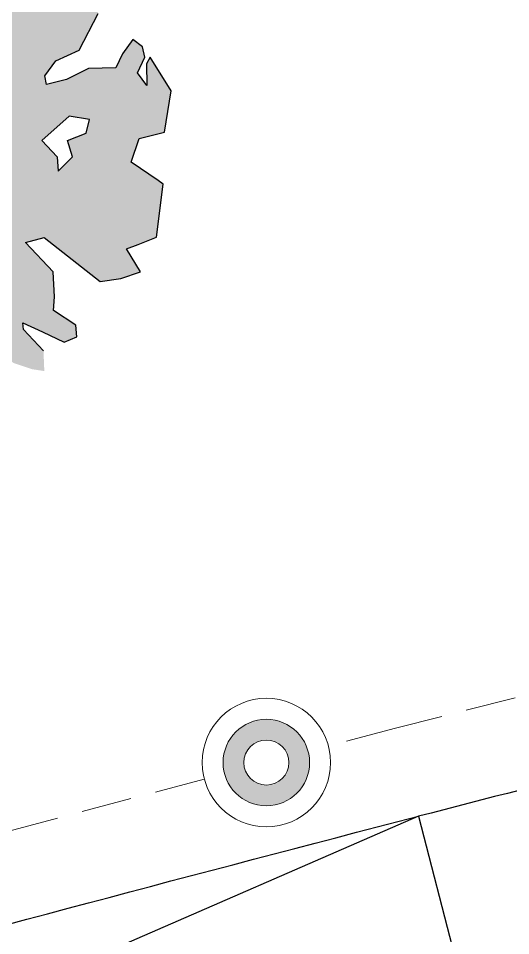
# Model space of a CAD drawing. Header units: millimetres. Extents: x 441156 to 441876, y 4514765 to 4515211.
# Drawn here: x 441576.681 to 441579.113, y 4514834.089 to 4514838.622 of the extents above; entities that cross this region are included whole.
import ezdxf

# ---------------------------------------------------------------- set-up
doc = ezdxf.new("R2010")
doc.units = ezdxf.units.MM
doc.linetypes.add('CONTINUA', pattern=[0])
doc.linetypes.add('HIDDEN', pattern=[0.375, 0.25, -0.125])
doc.layers.add('01_piscinas', color=254, linetype='Continuous')
doc.layers.add('INGIN ELECTRICIDAD ALUMBRADO', color=120, linetype='HIDDEN')

msp = doc.modelspace()

# ---------------------------------------------------------------- hatches: boundary and pattern name
at = {"layer": '01_piscinas'}
h = msp.add_hatch(dxfattribs=at)
h.set_pattern_fill('DOTS', color=256, scale=0.0396, style=0)
h.set_pattern_definition([(0, (438163.380187, 4512663.495563), (0.014597253, 0.029194506), [0, -0.029194506])])
h.paths.add_polyline_path([(441576.82037806, 4514838.29461612), (441576.81131257, 4514838.33770344), (441576.8657764, 4514838.41228812), (441576.98157789, 4514838.46427445), (441577.07553044, 4514838.64555622), (441577.02048881, 4514838.75757789), (441576.90607929, 4514838.87337203), (441576.77272494, 4514838.78840658), (441576.74932948, 4514838.81208518), (441576.75803361, 4514838.89350174), (441576.86185616, 4514838.91813036), (441576.77690628, 4514838.95905719), (441576.71074729, 4514838.93009755), (441576.67586314, 4514838.86960834), (441576.65159615, 4514838.93922014), (441576.67177387, 4514838.96954264), (441576.70255846, 4514838.99482316), (441576.69136351, 4514839.0513285), (441576.59333164, 4514839.03767141), (441576.53798119, 4514838.87375805), (441576.52270754, 4514838.76507841), (441576.4422904, 4514838.78446158), (441576.38058143, 4514838.86387343), (441576.32919588, 4514838.93271315), (441576.2301376, 4514838.95970029), (441576.1477507, 4514838.99790936), (441576.0915906, 4514838.87999034), (441575.9649036, 4514838.82763472), (441575.94985152, 4514838.7244241), (441575.96810626, 4514838.63837174), (441576.00963752, 4514838.5286374), (441575.91270388, 4514838.54208762), (441575.87824812, 4514838.42472717), (441575.99368886, 4514838.2684077), (441576.10099784, 4514838.1767561), (441576.02307667, 4514838.12578887), (441575.8873912, 4514838.18415321), (441575.79118449, 4514838.28152424), (441575.68444273, 4514838.45168876), (441575.63042719, 4514838.45561361), (441575.50094568, 4514838.33281634), (441575.5037251, 4514838.2679961), (441575.56631074, 4514838.21022255), (441575.57406123, 4514838.13467779), (441575.48845144, 4514838.15931646), (441575.44859141, 4514838.10943286), (441575.49246888, 4514837.99163063), (441575.68027197, 4514838.01591887), (441575.8094498, 4514837.9303526), (441575.6446609, 4514837.87150886), (441575.53258251, 4514837.84397322), (441575.48090323, 4514837.77213979), (441575.54458711, 4514837.74147354), (441575.44814374, 4514837.69811366), (441575.52899407, 4514837.62197814), (441575.63652976, 4514837.60336705), (441575.61628503, 4514837.50541192), (441575.59069309, 4514837.4748759), (441575.65766173, 4514837.45784119), (441575.85263237, 4514837.52561954), (441575.94284673, 4514837.54718874), (441575.89744839, 4514837.42951674), (441575.76424379, 4514837.28226879), (441575.84224768, 4514837.20332087), (441575.85920251, 4514837.22007296), (441575.83690529, 4514837.27085887), (441575.89955794, 4514837.28071795), (441575.92683106, 4514837.21932641), (441575.93326174, 4514837.11120533), (441576.00088033, 4514837.0427684), (441576.02713218, 4514837.08959258), (441576.01784512, 4514837.12721088), (441576.13811234, 4514837.09002091), (441576.17867939, 4514837.08844453), (441576.19629926, 4514837.18905628), (441576.2689659, 4514837.24521786), (441576.24477075, 4514837.3825812), (441576.23490075, 4514837.53923436), (441576.30677345, 4514837.4438425), (441576.33921931, 4514837.24181469), (441576.22092761, 4514836.9949406), (441576.26186598, 4514836.93655073), (441576.36771536, 4514836.94229569), (441576.42102389, 4514836.98983082), (441576.45831613, 4514837.04231328), (441576.53250425, 4514837.00113943), (441576.65905241, 4514836.91811089), (441576.74991672, 4514836.88827787), (441576.80906786, 4514836.87915528), (441576.80497858, 4514836.97908958), (441576.70642565, 4514837.08452849), (441576.70233124, 4514837.1168913), (441576.80073443, 4514837.07373489), (441576.90689324, 4514837.02260522), (441576.97020581, 4514837.04875247), (441576.96442508, 4514837.10547132), (441576.85367164, 4514837.17808351), (441576.85914807, 4514837.24581078), (441576.85331542, 4514837.37015888), (441576.71573201, 4514837.51510064), (441576.80878798, 4514837.53936334), (441577.08424339, 4514837.32258148), (441577.18762761, 4514837.33639095), (441577.28368972, 4514837.36887393), (441577.21519959, 4514837.48324407), (441577.27288117, 4514837.50382766), (441577.3638125, 4514837.54162727), (441577.3959942, 4514837.80225975), (441577.37238198, 4514837.82058822), (441577.2380115, 4514837.91140999), (441577.27793856, 4514838.02892622), (441577.40368701, 4514838.05958241), (441577.43630191, 4514838.26346254), (441577.33212313, 4514838.43090931), (441577.31451321, 4514838.39798794), (441577.31553448, 4514838.28977223), (441577.26940346, 4514838.35341759), (441577.30506645, 4514838.43019836), (441577.29353098, 4514838.48123129), (441577.24630172, 4514838.51776935), (441577.19468433, 4514838.44599706), (441577.1621464, 4514838.37743995), (441577.02661067, 4514838.37352177), (441576.91884827, 4514838.31909235)])
h.paths.add_polyline_path([(441576.40650009, 4514838.30756919), (441576.38128405, 4514838.28656751), (441576.31824393, 4514838.34957253), (441576.26781185, 4514838.38737555), (441576.22998778, 4514838.3453722), (441576.17955569, 4514838.38317521), (441576.22998778, 4514838.50078459), (441576.26781185, 4514838.56378962), (441576.30143324, 4514838.60579297), (441576.39809475, 4514838.58479129), (441576.41490544, 4514838.54278794), (441576.43591881, 4514838.50498493), (441576.36027068, 4514838.4293789), (441576.3728787, 4514838.39577622)], flags=16)
h.paths.add_polyline_path([(441576.79734878, 4514838.01774607), (441576.93183436, 4514838.13955578), (441577.03269854, 4514838.12275445), (441577.01588784, 4514838.05554909), (441576.92342901, 4514838.01774607), (441576.94864506, 4514837.93793971), (441576.8771996, 4514837.86653401), (441576.87299692, 4514837.93793971)], flags=16)
h.paths.add_polyline_path([(441576.19216371, 4514838.01354574), (441576.16694767, 4514837.9127377), (441576.19216371, 4514837.85393301), (441576.25940649, 4514837.89173602), (441576.25100115, 4514837.82453066), (441576.23839313, 4514837.78672765), (441576.13752894, 4514837.71952229), (441576.03246209, 4514837.77832698), (441575.99463802, 4514837.82453066), (441576.04927279, 4514837.88753569), (441576.11651557, 4514837.92953904), (441576.11651557, 4514837.98834373)], flags=16)
at = {"layer": 'INGIN ELECTRICIDAD ALUMBRADO', "linetype": 'CONTINUA', "lineweight": 13}
h = msp.add_hatch(color=86, dxfattribs=at)
h.dxf.hatch_style = 1
edge = h.paths.add_edge_path()
edge.add_arc((441577.9062102, 4514834.944864), 0.11124836, 0, 360)
edge = h.paths.add_edge_path()
edge.add_arc((441577.9062102, 4514834.944864), 0.21369962, 0, 180)
edge.add_arc((441577.9062102, 4514834.944864), 0.21369962, 180, 360)

# ---------------------------------------------------------------- linework, layer by layer
at = {"layer": '01_piscinas'}
for p, q in [((441576.98157789, 4514838.46427445, 0.00000053), (441577.07553044, 4514838.64555622, 0.00000053)), ((441577.24630172, 4514838.51776935, 0.00000053), (441577.19468433, 4514838.44599706, 0.00000053)), ((441577.29353098, 4514838.48123129, 0.00000053), (441577.24630172, 4514838.51776935, 0.00000053)), ((441577.30506645, 4514838.43019836, 0.00000053), (441577.29353098, 4514838.48123129, 0.00000053)), ((441576.8657764, 4514838.41228812, 0.00000053), (441576.98157789, 4514838.46427445, 0.00000053)), ((441577.19468433, 4514838.44599706, 0.00000053), (441577.1621464, 4514838.37743995, 0.00000053)), ((441577.26940346, 4514838.3534176, 0.00000053), (441577.30506645, 4514838.43019836, 0.00000053)), ((441577.33212313, 4514838.43090931, 0.00000053), (441577.31451321, 4514838.39798794, 0.00000053)), ((441577.43630191, 4514838.26346254, 0.00000053), (441577.33212313, 4514838.43090931, 0.00000053)), ((441576.81131257, 4514838.33770344, 0.00000053), (441576.8657764, 4514838.41228812, 0.00000053)), ((441577.1621464, 4514838.37743995, 0.00000053), (441577.02661067, 4514838.37352178, 0.00000053)), ((441577.31451321, 4514838.39798794, 0.00000053), (441577.31553448, 4514838.28977223, 0.00000053)), ((441576.82037806, 4514838.29461612, 0.00000053), (441576.81131257, 4514838.33770344, 0.00000053)), ((441577.02661067, 4514838.37352178, 0.00000053), (441576.91884827, 4514838.31909235, 0.00000053)), ((441577.31553448, 4514838.28977223, 0.00000053), (441577.26940346, 4514838.3534176, 0.00000053)), ((441576.91884827, 4514838.31909235, 0.00000053), (441576.82037806, 4514838.29461612, 0.00000053)), ((441577.40368701, 4514838.05958242, 0.00000053), (441577.43630191, 4514838.26346254, 0.00000053)), ((441576.93183436, 4514838.13955579, 0.00000053), (441576.79734878, 4514838.01774607, 0.00000053)), ((441577.03269854, 4514838.12275445, 0.00000053), (441576.93183436, 4514838.13955579, 0.00000053)), ((441577.01588784, 4514838.05554909, 0.00000053), (441577.03269854, 4514838.12275445, 0.00000053)), ((441577.27793856, 4514838.02892622, 0.00000053), (441577.40368701, 4514838.05958242, 0.00000053)), ((441576.79734878, 4514838.01774607, 0.00000053), (441576.87299692, 4514837.93793971, 0.00000053)), ((441576.92342901, 4514838.01774607, 0.00000053), (441577.01588784, 4514838.05554909, 0.00000053)), ((441576.94864506, 4514837.93793971, 0.00000053), (441576.92342901, 4514838.01774607, 0.00000053)), ((441577.2380115, 4514837.91140999, 0.00000053), (441577.27793856, 4514838.02892622, 0.00000053)), ((441576.87299692, 4514837.93793971, 0.00000053), (441576.8771996, 4514837.86653402, 0.00000053)), ((441576.8771996, 4514837.86653402, 0.00000053), (441576.94864506, 4514837.93793971, 0.00000053)), ((441577.37238198, 4514837.82058822, 0.00000053), (441577.2380115, 4514837.91140999, 0.00000053)), ((441577.3638125, 4514837.54162727, 0.00000053), (441577.3959942, 4514837.80225975, 0.00000053)), ((441577.3959942, 4514837.80225975, 0.00000053), (441577.37238198, 4514837.82058822, 0.00000053)), ((441576.71573201, 4514837.51510064, 0.00000053), (441576.80878798, 4514837.53936334, 0.00000053)), ((441576.85331542, 4514837.37015888, 0.00000053), (441576.71573201, 4514837.51510064, 0.00000053)), ((441576.80878798, 4514837.53936334, 0.00000053), (441577.08424339, 4514837.32258149, 0.00000053)), ((441577.27288117, 4514837.50382766, 0.00000053), (441577.3638125, 4514837.54162727, 0.00000053)), ((441577.21519959, 4514837.48324407, 0.00000053), (441577.27288117, 4514837.50382766, 0.00000053)), ((441577.28368972, 4514837.36887393, 0.00000053), (441577.21519959, 4514837.48324407, 0.00000053)), ((441576.85914807, 4514837.24581078, 0.00000053), (441576.85331542, 4514837.37015888, 0.00000053)), ((441577.08424339, 4514837.32258149, 0.00000053), (441577.18762761, 4514837.33639095, 0.00000053)), ((441577.18762761, 4514837.33639095, 0.00000053), (441577.28368972, 4514837.36887393, 0.00000053)), ((441576.85367164, 4514837.17808351, 0.00000053), (441576.85914807, 4514837.24581078, 0.00000053)), ((441576.96442508, 4514837.10547132, 0.00000053), (441576.85367164, 4514837.17808351, 0.00000053)), ((441576.70642565, 4514837.0845285, 0.00000053), (441576.70233124, 4514837.1168913, 0.00000053)), ((441576.70233124, 4514837.1168913, 0.00000053), (441576.80073443, 4514837.07373489, 0.00000053)), ((441576.80497858, 4514836.97908958, 0.00000053), (441576.70642565, 4514837.0845285, 0.00000053)), ((441576.80073443, 4514837.07373489, 0.00000053), (441576.90689324, 4514837.02260523, 0.00000053)), ((441576.97020581, 4514837.04875247, 0.00000053), (441576.96442508, 4514837.10547132, 0.00000053)), ((441576.90689324, 4514837.02260523, 0.00000053), (441576.97020581, 4514837.04875247, 0.00000053)), ((441578.65776771, 4514834.67928291, 0.00000131), (441572.45034806, 4514831.98144746, 0.00000092)), ((441578.65776771, 4514834.67928291, 0.00000131), (441579.06423606, 4514833.10637444, 0.00000059))]:
    msp.add_line(p, q, dxfattribs=at)
for points, elevation in [([(441600.15542645, 4514836.84526939, 0.0164873178), (441596.29495593, 4514836.51536975, 0.0147570251), (441588.85666332, 4514835.40842934, 0.0064753203), (441583.08003958, 4514834.10548181, 0.0081662383), (441575.84636256, 4514832.24974676, 0.0216544653), (441566.72691572, 4514829.13504235, 0.0203224531), (441558.44317938, 4514825.50445053, 0.0071301443), (441552.8844203, 4514822.6439482, 0.0002218274), (441552.71279905, 4514822.55241672), (441551.42359411, 4514821.85298122), (441550.13470721, 4514821.15371826, 0.0026809456), (441548.08215867, 4514820.00791291), (441541.18054052, 4514816.1888006), (441538.56552048, 4514814.745731), (441530.65125505, 4514810.37833203), (441525.70833685, 4514807.63872531), (441512.53909855, 4514800.33969015), (441512.42506278, 4514800.27586286), (441523.2070084, 4514782.27945409)], 0.00000053), ([(441600.15344326, 4514836.77006272, 0.0164621357), (441596.30380182, 4514836.44089324, 0.0147546948), (441588.87105538, 4514835.33481359, 0.0064740219), (441583.09748773, 4514834.03253962, 0.0081654849), (441575.86684779, 4514832.17759532, 0.021652917), (441566.75420638, 4514829.06518378, 0.0203218385), (441558.47629742, 4514825.4371581, 0.0071298324), (441552.9196851, 4514822.5777561, 0.0002215412), (441552.74834387, 4514822.48637409), (441551.45935947, 4514821.78705824), (441550.1706931, 4514821.08791493, 0.002681048), (441548.11877003, 4514819.94245511), (441541.21681548, 4514816.12315664), (441538.60175705, 4514814.68006586), (441530.68755222, 4514810.31270033), (441525.74469455, 4514807.57312716), (441512.57559303, 4514800.27416781), (441512.52909938, 4514800.24814472), (441523.27134543, 4514782.31799947)], 0.00000053), ([(441564.34128148, 4514829.92970618, -0.0042755154), (441566.13414893, 4514830.64783043, -0.0216875721), (441575.40107468, 4514833.81222074, -0.0036590762), (441578.65776771, 4514834.67928291)], 0.00000131)]:
    msp.add_lwpolyline(points, format="xyb", dxfattribs=dict(at, elevation=elevation))
msp.add_arc((441636.26913909, 4514611.74085918, 0.00000053), 230.26204831, 103.457180672, 104.4892978359, dxfattribs=at)
at = {"layer": 'INGIN ELECTRICIDAD ALUMBRADO', "color": 86, "lineweight": 13, "elevation": 0.00000131}
for points in [[(441584.41133004, 4514836.54484171), (441583.7319898, 4514836.39148446), (441580.22629921, 4514835.54267415), (441578.54440085, 4514835.11477593), (441578.21280914, 4514835.02649293)], [(441577.59961126, 4514834.86323508), (441575.27756778, 4514834.24501407), (441572.04897328, 4514833.26126727), (441571.44810846, 4514833.04581667)]]:
    msp.add_lwpolyline(points, dxfattribs=at)
at = {"layer": 'INGIN ELECTRICIDAD ALUMBRADO', "color": 86, "linetype": 'CONTINUA', "lineweight": 13}
for radius in [0.31727935, 0.21369962, 0.11124836]:
    msp.add_circle((441577.9062102, 4514834.944864, 0.00000053), radius, dxfattribs=at)

doc.saveas('drawing.dxf')
